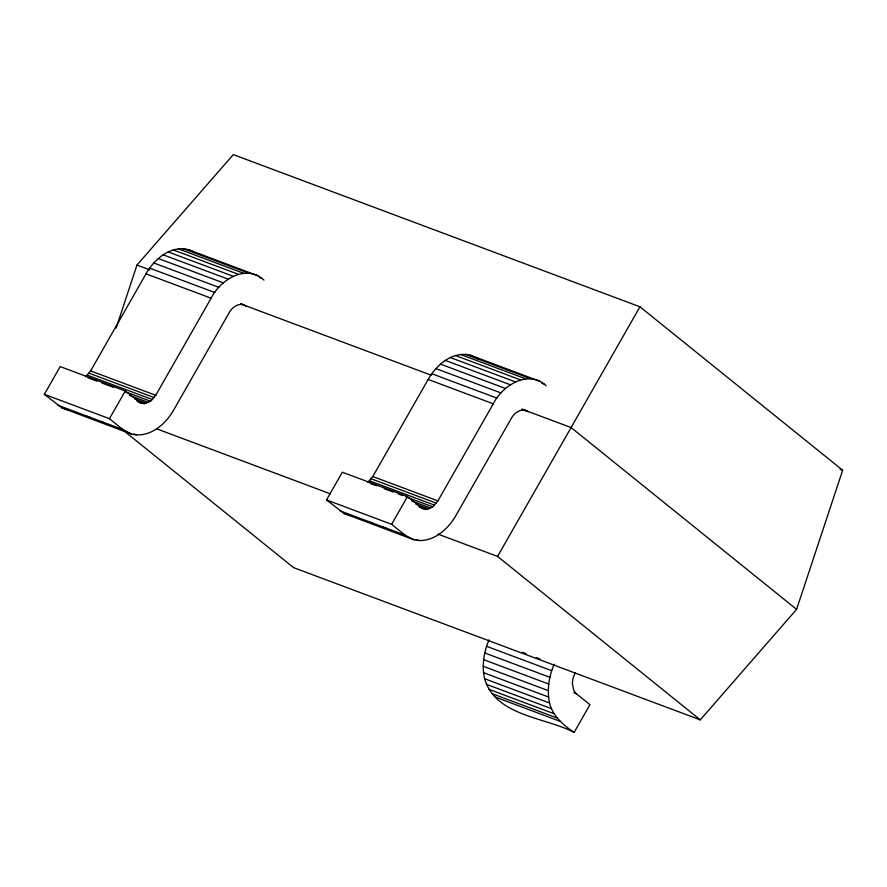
<?xml version="1.0" encoding="UTF-8"?>
<svg xmlns="http://www.w3.org/2000/svg" width="887" height="887" viewBox="0 0 887 887"><rect width="100%" height="100%" fill="white"/><g stroke="black" fill="none" stroke-linecap="round" stroke-linejoin="round"><path stroke-width="1.33" d="M575.297 672.623L573.135 677.801L572.326 683.234L573.8 690.441L576.406 693.756L589.944 704.666L574.122 732.407C545.172 717.151 495.5 716.175 484.612 678.721C481.641 665.716 483.792 651.978 489.047 639.849M574.122 732.407C561.726 724.202 549.441 712.937 548.665 697.049C547.534 685.851 549.707 674.497 554.153 664.219M116.119 328.079L136.975 265.069L233.303 154.593L639.948 306.791L842.65 470.232L796.593 609.38L700.264 719.856L293.619 567.647L122.195 429.43M68.864 410.116L61.979 407.92L44.35 394.327L60.172 366.586L125.289 390.967L140.501 402.92L144.381 403.652L150.579 401.234L155.746 395.28L211.117 298.209C220.043 279.893 246.198 263.494 263.993 280.104M85.474 376.864L90.629 370.91L146 273.828C154.205 259.27 170.393 245.233 188.21 249.591L257.818 275.735M44.35 394.327L109.467 418.697L125.289 390.967M352.228 515.946L344.145 513.529L326.516 499.935L342.338 472.206L407.455 496.576L422.667 508.539L426.547 509.26L432.745 506.843L437.912 500.889L493.283 403.818C502.208 385.501 528.364 369.114 546.159 385.712M367.639 482.473L372.795 476.519L428.166 379.448C436.371 364.89 452.558 350.853 470.376 355.199L539.983 381.355M326.516 499.935L391.633 524.306L407.455 496.576M700.264 719.856L497.574 556.415L639.948 306.791M61.979 407.92L131.586 434.076C149.404 438.422 165.592 424.385 173.785 409.827L229.156 312.756C232.106 306.98 240 301.525 246.087 306.159M344.145 513.529L413.752 539.684C431.57 544.03 447.758 529.994 455.951 515.436L511.322 418.365C514.272 412.599 522.166 407.133 528.253 411.768M840.056 469.267L842.65 470.232M183.409 248.748L248.526 273.118M465.575 354.356L530.692 378.727M259.359 277.465L261.909 278.418M541.525 383.073L544.075 384.027M178.398 248.859L243.515 273.229M460.564 354.467L525.681 378.838M173.275 249.923L238.392 274.294M455.441 355.532L520.558 379.902M168.153 251.919L233.27 276.289M450.319 357.528L515.436 381.898M163.13 254.802L228.247 279.172M445.296 360.41L510.413 384.781M158.307 258.516L223.424 282.898M440.473 364.136L505.59 388.506M153.784 262.995L218.901 287.366M435.949 368.604L501.066 392.974M149.659 268.129L214.765 292.51M431.825 373.749L496.931 398.119M240.577 303.676L244.402 305.106M522.742 409.284L526.568 410.714M136.975 265.069L149.936 269.914M240.643 303.864L431.126 375.168M521.833 409.118L571.084 427.545L796.593 609.38M523.153 409.861L525.703 410.814M146 273.828L211.117 298.209M428.166 379.448L493.283 403.818M90.629 370.91L155.746 395.28M372.795 476.519L437.912 500.889M89.121 373.205L154.238 397.576M371.287 478.814L436.404 503.184M87.381 375.212L152.497 399.582M369.546 480.821L434.663 505.191M88.024 377.818L96.96 381.166M102.072 383.073L113.558 387.375M125.045 391.677L150.579 401.234M370.189 483.437L376.576 485.821M384.237 488.693L393.174 492.03M398.274 493.948L402.11 495.378M405.936 496.809L432.745 506.843M129.402 395.325L148.55 402.487M411.568 500.933L430.716 508.096M134.979 399.006L146.466 403.308M415.859 504.138L428.632 508.916M136.731 400.78L144.381 403.652M418.897 506.399L426.547 509.26M137.951 401.966L142.375 403.518M419.44 507.22L424.54 509.138M156.977 428.931L330.507 493.882M438.001 534.118L497.574 556.415M57.877 405.237L122.994 429.607L131.586 434.076M340.043 510.845L405.159 535.216L413.752 539.684M86.593 416.28L90.419 417.71M100.63 421.536L104.466 422.966M133.826 433.954L136.387 434.918M368.759 521.889L372.584 523.319M382.796 527.144L386.632 528.574M415.992 539.573L418.553 540.527M522.243 652.267L526.069 653.697M536.28 657.522L540.116 658.963M486.553 646.301L551.67 670.672M484.734 652.954L549.851 677.324M573.856 692.802L576.406 693.756M483.615 659.662L548.72 684.032M483.215 666.27L548.332 690.651M483.548 672.679L548.665 697.049M484.612 678.721L549.729 703.092M486.375 684.298L551.492 708.669M488.815 689.288L553.932 713.658M491.864 693.601L556.981 717.971M495.478 697.127L560.595 721.497M470.376 355.199L477.938 358.991M188.21 249.591L192.701 251.365M391.633 524.306L405.159 535.216M109.467 418.697L122.994 429.607"/></g></svg>
